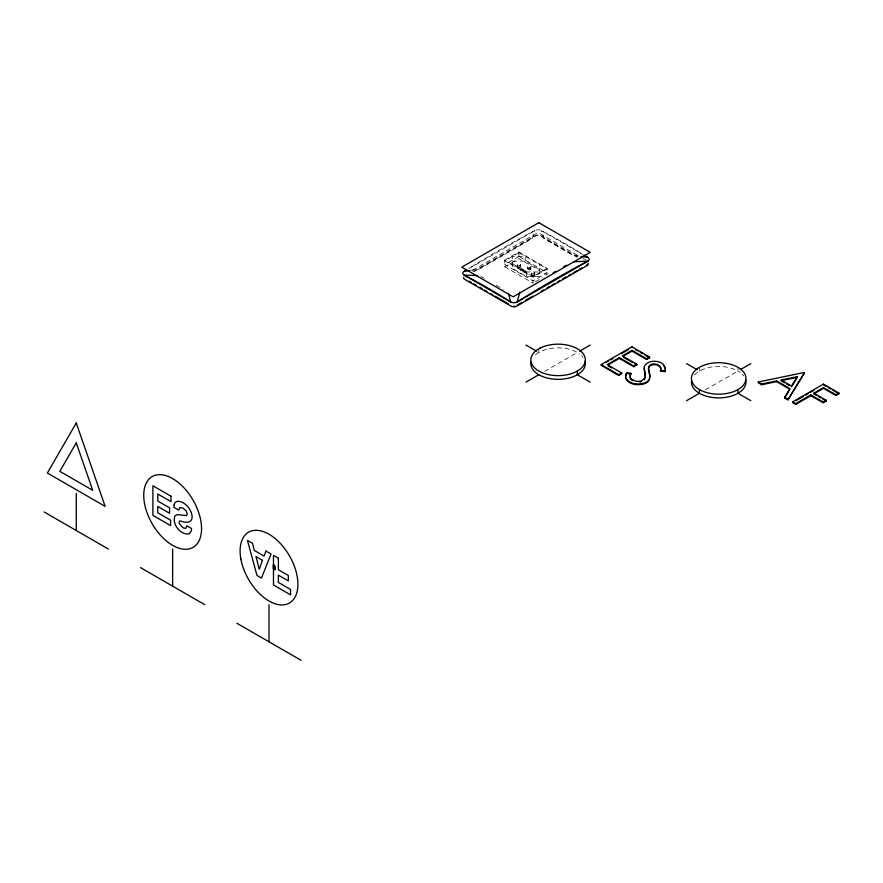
<?xml version="1.0" encoding="UTF-8"?>
<svg xmlns="http://www.w3.org/2000/svg" width="883" height="883" viewBox="0 0 883 883"><rect width="100%" height="100%" fill="white"/><g stroke="black" fill="none" stroke-linecap="round" stroke-linejoin="round"><path stroke-width="0.66" stroke-dasharray="4.42 3.31" d="M524.557 271.567L524.955 271.059L524.072 271.28M524.48 272.35L525.617 270.882L522.703 271.324M524.116 272.141L523.067 271.545M468.851 268.664L534.811 230.584A4.547 2.627 0 0 1 541.235 230.584A607.316 350.639 60 0 1 583.221 254.569M472.659 270.231L535.849 233.741A3.035 1.755 0 0 1 540.186 233.741L581.698 257.715M473.001 271.511L535.297 235.551A3.852 2.23 0 0 1 540.749 235.551L577.648 256.854M473.851 271.765L535.849 235.971A3.035 1.755 0 0 1 540.186 235.971L576.963 257.196M504.778 260.132L518.906 251.964L547.173 268.289L547.173 274.966L518.906 258.642L504.778 266.798L504.778 260.132L533.045 276.445L547.173 268.289M520.363 269.977L521.875 269.105M520.705 270.176L522.559 269.116L521.5 268.885M535.396 281.765L542.46 277.681M544.668 371.368L577.372 352.483M705.274 389.911L737.978 371.026L737.978 367.317M470.628 270.33L479.723 268.84L532.074 238.62L534.811 230.584A1086.598 627.349 -60 0 0 468.73 268.509M512.548 261.158L525.264 261.158L539.403 269.315M512.548 263.796L526.676 271.964L539.403 271.964M525.264 261.158L525.264 256.456L512.548 256.456L512.548 268.498L526.676 276.655L539.403 276.655L539.403 264.613M578.718 255.993L572.228 254.933L543.961 238.62L541.235 230.584L583.034 254.712M582.89 258.399L586.444 260.452M504.778 266.798L533.045 283.123L533.045 276.445M480.893 276.39L484.425 278.421M496.213 285.22L503.277 289.304M699.468 367.339L699.468 371.048M538.862 348.796L538.862 352.505M534.734 272.99L534.734 274.966M531.345 272.99L531.345 274.966M530.849 267.074A1.7 0.982 0 0 1 528.31 267.913A1.7 0.982 0 0 1 528.31 266.224A1.7 0.982 0 0 1 530.849 267.074L530.849 269.05A1.7 0.982 0 0 1 528.31 269.9A1.7 0.982 0 0 1 528.31 268.2A1.7 0.982 0 0 1 530.849 269.05M527.46 267.074L527.46 269.05M526.676 271.964L526.676 276.655M520.606 264.823A1.7 0.982 0 0 1 518.056 265.673A1.7 0.982 0 0 1 518.056 263.973A1.7 0.982 0 0 1 520.606 264.823L520.606 266.798M518.906 251.964L518.906 258.642M517.206 264.823L517.206 266.798M535.551 354.767A27.252 15.739 0 0 1 537.648 353.2L540.076 351.809A27.252 15.739 0 0 1 579.634 353.962M581.555 355.595A27.252 15.739 0 0 1 583.111 357.361M694.413 375.01A27.252 15.739 0 0 1 698.254 371.754L700.683 370.352A27.252 15.739 0 0 1 740.241 372.516M742.161 374.149A27.252 15.739 0 0 1 743.718 375.904M524.072 270.11C521.511 273.002 521.29 268.3 524.072 270.11M522.118 270.518L523.564 270.066L522.118 270.518M518.906 252.715L504.778 260.871L533.045 277.185L547.173 269.028L518.906 252.715M518.906 256.423L504.778 264.58L533.045 280.893L547.173 272.737L518.906 256.423M517.703 267.494A1.7 0.982 0 0 0 520.551 267.052A1.7 0.982 0 0 0 518.464 265.86A1.7 0.982 0 0 0 517.703 267.494M517.703 266.754A1.7 0.982 0 0 0 520.551 266.313A1.7 0.982 0 0 0 518.464 265.121A1.7 0.982 0 0 0 517.703 266.754M528.31 269.149A1.7 0.982 0 0 0 530.849 268.311A1.7 0.982 0 0 0 528.31 267.461A1.7 0.982 0 0 0 528.31 269.149M531.842 275.662A1.7 0.982 0 0 0 534.679 275.22A1.7 0.982 0 0 0 532.604 274.017A1.7 0.982 0 0 0 531.842 275.662M531.842 274.911A1.7 0.982 0 0 0 534.679 274.481A1.7 0.982 0 0 0 532.604 273.277A1.7 0.982 0 0 0 531.842 274.911M531.842 273.675A1.7 0.982 0 0 0 534.679 273.244A1.7 0.982 0 0 0 532.604 272.041A1.7 0.982 0 0 0 531.842 273.675"/><path stroke-width="1.32" d="M632.151 380.661L630.02 377.957L630.859 373.299L626.676 372.692L625.672 375.595L625.87 378.752C629.06 384.558 636.786 385.374 642.692 384.248A10.949 6.313 0 0 0 648.398 381.257C651.334 377.471 649.204 372.46 648.464 368.277L648.983 366.213C652.636 361.511 663.177 364.403 660.506 371.191L664.921 371.544C668.023 360.132 647.934 357.747 644.137 366.743L645.274 376.092M660.506 371.191C662.725 364.723 652.25 362.56 648.983 366.953L648.464 369.017L649.943 376.644M519.866 292.03L517.14 301.986A4.547 2.627 0 0 1 510.716 301.986A607.316 350.639 60 0 0 464.138 275.099A4.547 2.627 0 0 1 464.138 271.39A1086.598 627.349 -60 0 1 466.434 269.944L464.138 271.39L469.337 270.54M625.672 376.335L626.676 372.692M630.859 373.299L630.065 375.407L630.716 378.719L635.782 381.18A7.207 4.161 0 0 0 641.566 380.849L645.054 377.825M644.336 379.889L645.274 375.341L644.104 368.686M649.59 378.542L648.398 380.518A10.949 6.313 0 0 1 642.692 383.509C636.786 384.635 629.06 383.807 625.87 378.012M784.59 397.935L789.866 388.553L776.621 380.904L761.709 383.973L758.276 381.997L758.276 382.736L761.709 384.723L776.621 381.644L789.866 389.293L784.59 397.935L787.912 399.844L804.325 373.067L803.574 372.626L758.276 381.997M791.51 386.809L796.742 378.41M787.912 399.844L804.325 373.067M553.188 272.792L555.573 271.412M563.895 266.611L566.279 265.231M517.295 305.11L522.063 302.361M525.639 300.286L532.791 296.158M541.136 291.346L543.52 289.966M547.096 287.902L549.48 286.522M551.864 285.143L554.248 283.774M557.835 281.699L560.219 280.33M562.603 278.951L566.18 276.887M568.564 275.507L570.948 274.127M573.332 272.759L576.908 270.684M579.292 269.315L581.676 267.935M525.97 382.151L538.818 374.734M579.701 351.136L590.219 345.065M608.365 364.734L619.347 358.399L633.784 366.721L636.798 364.988L636.798 364.249L633.784 365.981L619.347 357.648L607.261 364.635L621.698 372.957L621.698 373.708L618.685 375.441L601.18 365.341L601.18 364.591L631.941 346.831L649.568 357.008L649.568 357.758L646.555 359.491L632.007 351.092L623.431 356.037M605.915 362.604L608.277 361.235M610.65 359.867L613.012 358.509M621.29 353.719L628.387 349.624M649.568 357.008L646.555 358.752L632.007 350.352L622.36 355.915L636.798 364.249M601.18 364.591L618.685 374.701L621.698 372.957M686.577 400.705L699.435 393.277L699.435 389.569A27.252 15.739 0 0 1 698.254 368.034L700.683 366.644A27.252 15.739 0 0 1 737.978 367.317A27.252 15.739 0 0 1 739.148 388.851L736.731 390.253A27.252 15.739 0 0 1 699.435 389.569M740.307 369.679L750.826 363.608M813.861 393.178L826.201 400.297L826.201 401.048L823.188 402.78L810.848 395.661L795.749 404.381L792.68 402.604L792.68 401.864L823.442 384.094L838.85 393.001L838.85 393.741L835.837 395.474L823.497 388.354L813.861 393.917L813.861 393.178L823.497 387.615L835.837 394.734L838.85 393.001M796.223 400.551L803.32 396.456M805.693 395.087L808.055 393.719M810.417 392.35L813.971 390.308M792.68 401.864L795.749 403.63L810.848 394.922L823.188 402.041L826.201 400.297M780.991 380.739L797.404 377.35M573.531 261.743L587.813 261.18A4.547 2.627 0 0 0 587.813 257.472A607.316 350.639 60 0 0 584.369 255.286M477.118 275.606L464.138 275.099L510.716 301.986L508.332 293.266M660.506 370.452L664.921 370.805L664.921 371.544M626.676 373.443L630.859 374.039M581.312 256.412L587.813 257.472L584.226 255.408M825.804 386.213L823.442 384.845L823.442 384.094M828.177 387.582L830.55 388.95M832.923 390.319L838.85 393.741M813.861 393.917L816.102 395.22M818.342 396.511L820.594 397.803M822.835 399.105L826.201 401.048M782.161 381.412L784.501 382.758M786.841 384.116L789.17 385.463M784.59 397.184L787.912 399.105M686.577 363.608L697.129 369.701M750.826 400.705L737.934 393.255L737.934 389.546M635.473 349.613L637.813 350.97M640.164 352.328L642.515 353.686M644.866 355.043L649.568 357.758M623.475 357.295L632.349 362.427M634.579 363.708L636.798 364.988M469.061 281.147L471.434 282.516M473.807 283.885L476.18 285.253M479.734 287.306L482.107 288.675M484.48 290.043L486.853 291.412M490.407 293.476L492.78 294.845M495.153 296.213L508.2 303.741M608.376 366.015L611.709 367.935M525.97 345.065L536.522 351.147M590.219 382.151L577.327 374.712L577.327 371.003M273.311 564.844L274.756 565.683L274.756 569.568M273.311 565.396L274.756 566.235M273.311 565.959L274.756 566.787M273.311 566.511L274.756 567.35M273.311 567.074L275.231 568.177L275.231 569.855L273.311 568.74M273.311 567.626L275.231 568.74M273.311 568.177L275.231 569.292M44.15 511.974L108.388 549.06M140.518 567.603L204.757 604.7M236.876 623.243L301.125 660.329M663.729 365.341L665.296 368.951M835.837 394.734L835.837 395.474M823.497 387.615L823.497 388.354M823.188 402.041L823.188 402.78M810.848 394.922L810.848 395.661M803.574 372.626L803.574 373.366M795.749 403.63L795.749 404.381M776.621 380.904L776.621 381.644M761.709 383.973L761.709 384.723M646.555 358.752L646.555 359.491M633.784 365.981L633.784 366.721M631.941 346.831L631.941 347.571M632.007 350.352L632.007 351.092M619.347 357.648L619.347 358.399M618.685 374.701L618.685 375.441M274.271 565.396L274.271 569.292M273.785 565.12L273.785 569.016M269.006 604.7L269.006 641.786M172.638 549.06L172.638 586.157M76.269 493.431L76.269 530.517M641.566 381.588A7.207 4.161 0 0 1 639.789 381.997M585.021 361.147A27.252 15.739 0 0 1 578.542 374.017L576.124 375.418A27.252 15.739 0 0 1 545.727 377.626A27.252 15.739 0 0 1 530.959 362.129M745.627 379.69A27.252 15.739 0 0 1 739.148 392.56L736.731 393.961A27.252 15.739 0 0 1 706.334 396.18A27.252 15.739 0 0 1 691.566 380.672M463.774 277.262A3.852 2.23 0 0 0 464.778 279.414L511.202 306.213A3.852 2.23 0 0 0 516.654 306.213L587.173 265.507A3.852 2.23 0 0 0 588.177 263.355M587.261 264.37A3.035 1.755 0 0 1 586.444 265.176M514.679 306.269A3.035 1.755 0 0 1 513.178 306.269M174.139 504.767L173.852 507.272L178.741 510.098L179.878 507.537L183.013 508.089L186.247 511.014L187.295 514.083L186.313 515.639L177.494 514.59L175.044 515.727C171.523 523.851 180.551 535.407 189.205 533.895L191.291 530.937L191.567 528.531L186.887 525.827L185.871 528.343L183.013 527.835L179.404 523.674A2.958 1.711 60 0 1 180.121 520.871C200.905 528.553 190.916 501.599 178.101 501.334A10.706 6.181 60 0 0 174.139 504.756M265.949 551.047L264.116 556.091L254.348 550.451L252.516 543.288L247.428 540.352L256.997 575.473L261.478 578.067L271.037 553.983L265.949 551.047M262.494 560.308L259.238 569.248L255.982 556.555L262.494 560.308M76.269 422.957L47.362 473.023L105.176 506.412L76.269 422.957M76.269 442.858L59.834 471.323L92.704 490.308L76.269 442.858M797.404 376.611L791.51 386.07L780.991 379.999L797.404 376.611M538.818 222.671L461.732 267.174L513.122 296.843L590.219 252.339L538.818 222.671M587.813 261.18L517.14 301.986A1086.598 627.349 -60 0 1 587.813 261.18M540.076 348.101L537.648 349.491A27.252 15.739 0 0 0 538.818 371.026A27.252 15.739 0 0 0 576.124 371.71L578.542 370.308A27.252 15.739 0 0 0 577.372 348.774A27.252 15.739 0 0 0 540.076 348.101M171.004 496.224L152.891 485.771L152.891 515.374L170.596 525.595L170.596 520.186L157.77 512.78L157.77 506.445L169.58 513.255L169.58 507.846L157.77 501.036L157.77 494.005L171.004 501.643L171.004 496.224M278.366 558.211L273.476 555.385L273.476 584.987L290.573 594.866L290.573 589.458L278.366 582.405L278.366 575.142L288.333 580.904L288.333 575.495L278.366 569.734L278.366 558.211M144.492 503.343A40.883 23.609 60 0 0 192.428 547.725A40.883 23.609 60 0 0 180.993 484.833A40.883 23.609 60 0 0 144.492 503.343M240.86 558.983A40.883 23.609 60 0 0 288.796 603.365A40.883 23.609 60 0 0 277.361 540.473A40.883 23.609 60 0 0 240.86 558.983"/></g></svg>
